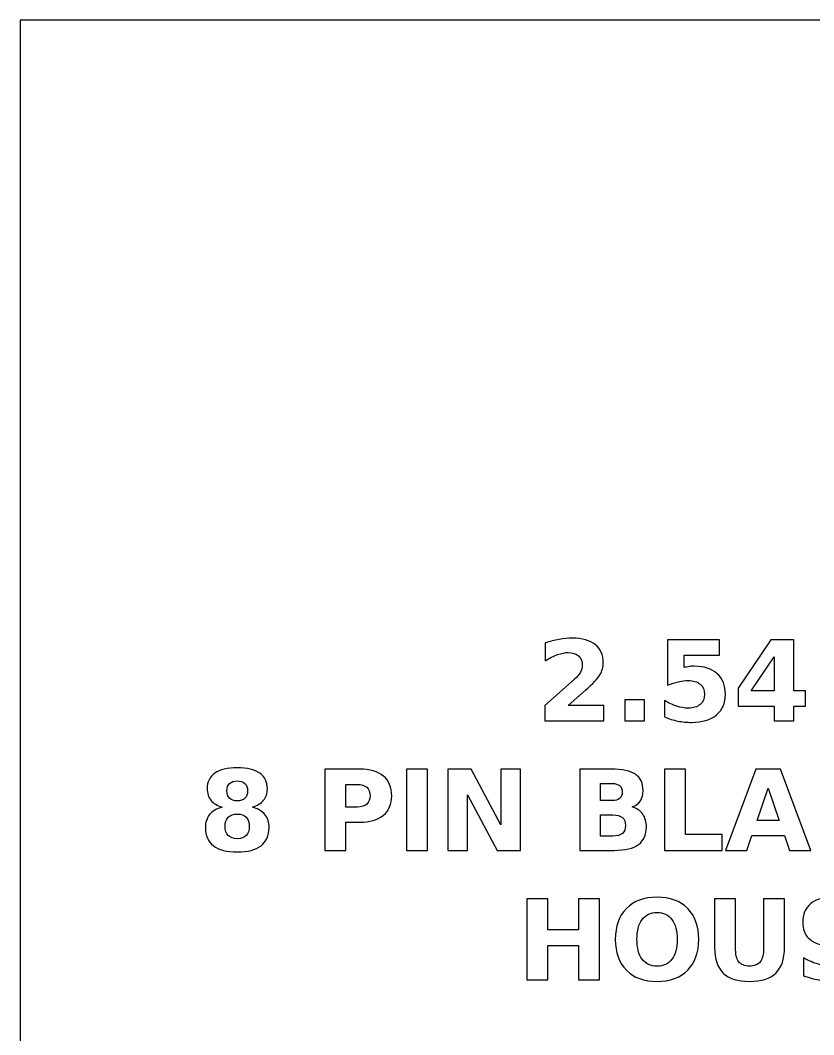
# Model space of a CAD drawing. Header units: centimetres. Extents: x -11.5 to -9.5, y -18.9 to -8.8.
# Drawn here: x -11.5 to -10.494, y -10.136 to -8.85 of the extents above; entities that cross this region are included whole.
import ezdxf

# ---------------------------------------------------------------- set-up
doc = ezdxf.new("R2010")
doc.units = ezdxf.units.CM
doc.header["$MEASUREMENT"] = 0
doc.layers.add('Layer 1', color=7, linetype='Continuous')

msp = doc.modelspace()

# ---------------------------------------------------------------- linework, layer by layer
at = {"layer": 'Layer 1', "color": 7}
msp.add_lwpolyline([(-11.5, -18.85), (-9.5, -18.85), (-9.5, -8.85), (-11.5, -8.85), (-11.5, -18.85)], close=True, dxfattribs=at)
at = {"layer": 'Layer 1', "color": 250}
for points, knots in [([(-10.80503, -9.71872), (-10.80503, -9.71872), (-10.75975, -9.71872), (-10.75975, -9.71872), (-10.75975, -9.71872), (-10.75975, -9.71872), (-10.75975, -9.73822), (-10.75975, -9.73822), (-10.75975, -9.73822), (-10.75975, -9.73822), (-10.83452, -9.73822), (-10.83452, -9.73822), (-10.83452, -9.73822), (-10.83452, -9.73822), (-10.83452, -9.71872), (-10.83452, -9.71872), (-10.83452, -9.71872), (-10.83452, -9.71872), (-10.79696, -9.68559), (-10.79696, -9.68559), (-10.79696, -9.68559), (-10.7936, -9.68255), (-10.79113, -9.67959), (-10.78953, -9.6767), (-10.78953, -9.6767), (-10.78791, -9.6738), (-10.78711, -9.67079), (-10.78711, -9.66766), (-10.78711, -9.66766), (-10.78711, -9.66284), (-10.78873, -9.65896), (-10.79197, -9.65602), (-10.79197, -9.65602), (-10.7952, -9.65308), (-10.7995, -9.65163), (-10.80489, -9.65163), (-10.80489, -9.65163), (-10.80902, -9.65163), (-10.81354, -9.65252), (-10.81846, -9.65428), (-10.81846, -9.65428), (-10.82337, -9.65605), (-10.82864, -9.65868), (-10.83424, -9.66216), (-10.83424, -9.66216), (-10.83424, -9.66216), (-10.83424, -9.63956), (-10.83424, -9.63956), (-10.83424, -9.63956), (-10.82826, -9.63759), (-10.82236, -9.63608), (-10.81653, -9.63505), (-10.81653, -9.63505), (-10.81069, -9.63401), (-10.80498, -9.63349), (-10.79936, -9.63349), (-10.79936, -9.63349), (-10.78706, -9.63349), (-10.77749, -9.6362), (-10.77067, -9.64163), (-10.77067, -9.64163), (-10.76385, -9.64704), (-10.76044, -9.65459), (-10.76044, -9.6643), (-10.76044, -9.6643), (-10.76044, -9.6699), (-10.76189, -9.67512), (-10.76479, -9.67997), (-10.76479, -9.67997), (-10.76768, -9.68481), (-10.77377, -9.6913), (-10.78304, -9.69944), (-10.78304, -9.69944), (-10.78304, -9.69944), (-10.80503, -9.71872), (-10.80503, -9.71872)], [0, 0, 0, 0, 0.0526316, 0.0526316, 0.0526316, 0.0526316, 0.1052632, 0.1052632, 0.1052632, 0.1052632, 0.1578947, 0.1578947, 0.1578947, 0.1578947, 0.2105263, 0.2105263, 0.2105263, 0.2105263, 0.2631579, 0.2631579, 0.2631579, 0.2631579, 0.3157895, 0.3157895, 0.3157895, 0.3157895, 0.3684211, 0.3684211, 0.3684211, 0.3684211, 0.4210526, 0.4210526, 0.4210526, 0.4210526, 0.4736842, 0.4736842, 0.4736842, 0.4736842, 0.5263158, 0.5263158, 0.5263158, 0.5263158, 0.5789474, 0.5789474, 0.5789474, 0.5789474, 0.6315789, 0.6315789, 0.6315789, 0.6315789, 0.6842105, 0.6842105, 0.6842105, 0.6842105, 0.7368421, 0.7368421, 0.7368421, 0.7368421, 0.7894737, 0.7894737, 0.7894737, 0.7894737, 0.8421053, 0.8421053, 0.8421053, 0.8421053, 0.8947368, 0.8947368, 0.8947368, 0.8947368, 0.9473684, 0.9473684, 0.9473684, 0.9473684, 1, 1, 1, 1]), ([(-10.67894, -9.63535), (-10.67894, -9.63535), (-10.613, -9.63535), (-10.613, -9.63535), (-10.613, -9.63535), (-10.613, -9.63535), (-10.613, -9.65485), (-10.613, -9.65485), (-10.613, -9.65485), (-10.613, -9.65485), (-10.6578, -9.65485), (-10.6578, -9.65485), (-10.6578, -9.65485), (-10.6578, -9.65485), (-10.6578, -9.67077), (-10.6578, -9.67077), (-10.6578, -9.67077), (-10.65578, -9.67023), (-10.65375, -9.66981), (-10.65171, -9.6695), (-10.65171, -9.6695), (-10.64966, -9.66919), (-10.64752, -9.66905), (-10.64533, -9.66905), (-10.64533, -9.66905), (-10.63278, -9.66905), (-10.62302, -9.67218), (-10.61603, -9.67846), (-10.61603, -9.67846), (-10.60905, -9.68472), (-10.60557, -9.69346), (-10.60557, -9.70466), (-10.60557, -9.70466), (-10.60557, -9.71578), (-10.60938, -9.72449), (-10.61697, -9.73079), (-10.61697, -9.73079), (-10.62457, -9.73707), (-10.63513, -9.74022), (-10.64863, -9.74022), (-10.64863, -9.74022), (-10.65446, -9.74022), (-10.66025, -9.73965), (-10.66596, -9.73853), (-10.66596, -9.73853), (-10.67168, -9.7374), (-10.67737, -9.7357), (-10.68301, -9.7334), (-10.68301, -9.7334), (-10.68301, -9.7334), (-10.68301, -9.71251), (-10.68301, -9.71251), (-10.68301, -9.71251), (-10.67741, -9.71574), (-10.6721, -9.71814), (-10.66707, -9.71973), (-10.66707, -9.71973), (-10.66203, -9.72136), (-10.65728, -9.72216), (-10.65284, -9.72216), (-10.65284, -9.72216), (-10.64639, -9.72216), (-10.64134, -9.72058), (-10.63764, -9.71743), (-10.63764, -9.71743), (-10.63395, -9.7143), (-10.63209, -9.71005), (-10.63209, -9.70466), (-10.63209, -9.70466), (-10.63209, -9.69925), (-10.63395, -9.69499), (-10.63764, -9.69187), (-10.63764, -9.69187), (-10.64134, -9.68874), (-10.64639, -9.68719), (-10.65284, -9.68719), (-10.65284, -9.68719), (-10.65665, -9.68719), (-10.66072, -9.68768), (-10.66502, -9.68867), (-10.66502, -9.68867), (-10.66935, -9.68965), (-10.67398, -9.69118), (-10.67894, -9.69325), (-10.67894, -9.69325), (-10.67894, -9.69325), (-10.67894, -9.63535), (-10.67894, -9.63535)], [0, 0, 0, 0, 0.0454545, 0.0454545, 0.0454545, 0.0454545, 0.0909091, 0.0909091, 0.0909091, 0.0909091, 0.1363636, 0.1363636, 0.1363636, 0.1363636, 0.1818182, 0.1818182, 0.1818182, 0.1818182, 0.2272727, 0.2272727, 0.2272727, 0.2272727, 0.2727273, 0.2727273, 0.2727273, 0.2727273, 0.3181818, 0.3181818, 0.3181818, 0.3181818, 0.3636364, 0.3636364, 0.3636364, 0.3636364, 0.4090909, 0.4090909, 0.4090909, 0.4090909, 0.4545455, 0.4545455, 0.4545455, 0.4545455, 0.5, 0.5, 0.5, 0.5, 0.5454545, 0.5454545, 0.5454545, 0.5454545, 0.5909091, 0.5909091, 0.5909091, 0.5909091, 0.6363636, 0.6363636, 0.6363636, 0.6363636, 0.6818182, 0.6818182, 0.6818182, 0.6818182, 0.7272727, 0.7272727, 0.7272727, 0.7272727, 0.7727273, 0.7727273, 0.7727273, 0.7727273, 0.8181818, 0.8181818, 0.8181818, 0.8181818, 0.8636364, 0.8636364, 0.8636364, 0.8636364, 0.9090909, 0.9090909, 0.9090909, 0.9090909, 0.9545455, 0.9545455, 0.9545455, 0.9545455, 1, 1, 1, 1]), ([(-10.54816, -9.63535), (-10.54816, -9.63535), (-10.51866, -9.63535), (-10.51866, -9.63535), (-10.51866, -9.63535), (-10.51866, -9.63535), (-10.51866, -9.70026), (-10.51866, -9.70026), (-10.51866, -9.70026), (-10.51866, -9.70026), (-10.50399, -9.70026), (-10.50399, -9.70026), (-10.50399, -9.70026), (-10.50399, -9.70026), (-10.50399, -9.71948), (-10.50399, -9.71948), (-10.50399, -9.71948), (-10.50399, -9.71948), (-10.51866, -9.71948), (-10.51866, -9.71948), (-10.51866, -9.71948), (-10.51866, -9.71948), (-10.51866, -9.73822), (-10.51866, -9.73822), (-10.51866, -9.73822), (-10.51866, -9.73822), (-10.54373, -9.73822), (-10.54373, -9.73822), (-10.54373, -9.73822), (-10.54373, -9.73822), (-10.54373, -9.71948), (-10.54373, -9.71948), (-10.54373, -9.71948), (-10.54373, -9.71948), (-10.58936, -9.71948), (-10.58936, -9.71948), (-10.58936, -9.71948), (-10.58936, -9.71948), (-10.58936, -9.69673), (-10.58936, -9.69673), (-10.58936, -9.69673), (-10.58936, -9.69673), (-10.54816, -9.63535), (-10.54816, -9.63535)], [0, 0, 0, 0, 0.0909091, 0.0909091, 0.0909091, 0.0909091, 0.1818182, 0.1818182, 0.1818182, 0.1818182, 0.2727273, 0.2727273, 0.2727273, 0.2727273, 0.3636364, 0.3636364, 0.3636364, 0.3636364, 0.4545455, 0.4545455, 0.4545455, 0.4545455, 0.5454545, 0.5454545, 0.5454545, 0.5454545, 0.6363636, 0.6363636, 0.6363636, 0.6363636, 0.7272727, 0.7272727, 0.7272727, 0.7272727, 0.8181818, 0.8181818, 0.8181818, 0.8181818, 0.9090909, 0.9090909, 0.9090909, 0.9090909, 1, 1, 1, 1]), ([(-10.54373, -9.6572), (-10.54373, -9.6572), (-10.57283, -9.70026), (-10.57283, -9.70026), (-10.57283, -9.70026), (-10.57283, -9.70026), (-10.54373, -9.70026), (-10.54373, -9.70026), (-10.54373, -9.70026), (-10.54373, -9.70026), (-10.54373, -9.6572), (-10.54373, -9.6572)], [0, 0, 0, 0, 0.3333333, 0.3333333, 0.3333333, 0.3333333, 0.6666667, 0.6666667, 0.6666667, 0.6666667, 1, 1, 1, 1]), ([(-10.73311, -9.71155), (-10.73311, -9.71155), (-10.70829, -9.71155), (-10.70829, -9.71155), (-10.70829, -9.71155), (-10.70829, -9.71155), (-10.70829, -9.73822), (-10.70829, -9.73822), (-10.70829, -9.73822), (-10.70829, -9.73822), (-10.73311, -9.73822), (-10.73311, -9.73822), (-10.73311, -9.73822), (-10.73311, -9.73822), (-10.73311, -9.71155), (-10.73311, -9.71155)], [0, 0, 0, 0, 0.25, 0.25, 0.25, 0.25, 0.5, 0.5, 0.5, 0.5, 0.75, 0.75, 0.75, 0.75, 1, 1, 1, 1]), ([(-11.24409, -9.8477), (-11.25032, -9.84581), (-11.25503, -9.84292), (-11.2582, -9.83902), (-11.2582, -9.83902), (-11.26138, -9.83511), (-11.26295, -9.83025), (-11.26295, -9.82441), (-11.26295, -9.82441), (-11.26295, -9.81573), (-11.25971, -9.8091), (-11.25324, -9.80456), (-11.25324, -9.80456), (-11.24677, -9.80002), (-11.23725, -9.79774), (-11.22471, -9.79774), (-11.22471, -9.79774), (-11.21227, -9.79774), (-11.20279, -9.8), (-11.19632, -9.80454), (-11.19632, -9.80454), (-11.18986, -9.80906), (-11.18661, -9.81569), (-11.18661, -9.82441), (-11.18661, -9.82441), (-11.18661, -9.83025), (-11.18821, -9.83511), (-11.19138, -9.83902), (-11.19138, -9.83902), (-11.19458, -9.84292), (-11.19931, -9.84581), (-11.20554, -9.8477), (-11.20554, -9.8477), (-11.19856, -9.84962), (-11.19329, -9.85275), (-11.18974, -9.8571), (-11.18974, -9.8571), (-11.18619, -9.86143), (-11.1844, -9.86691), (-11.1844, -9.87354), (-11.1844, -9.87354), (-11.1844, -9.88373), (-11.18779, -9.89144), (-11.19456, -9.89664), (-11.19456, -9.89664), (-11.20133, -9.90186), (-11.2114, -9.90447), (-11.22471, -9.90447), (-11.22471, -9.90447), (-11.23809, -9.90447), (-11.24818, -9.90186), (-11.255, -9.89664), (-11.255, -9.89664), (-11.26182, -9.89144), (-11.26523, -9.88373), (-11.26523, -9.87354), (-11.26523, -9.87354), (-11.26523, -9.86691), (-11.26344, -9.86143), (-11.25989, -9.8571), (-11.25989, -9.8571), (-11.25634, -9.85275), (-11.25107, -9.84962), (-11.24409, -9.8477)], [0, 0, 0, 0, 0.0625, 0.0625, 0.0625, 0.0625, 0.125, 0.125, 0.125, 0.125, 0.1875, 0.1875, 0.1875, 0.1875, 0.25, 0.25, 0.25, 0.25, 0.3125, 0.3125, 0.3125, 0.3125, 0.375, 0.375, 0.375, 0.375, 0.4375, 0.4375, 0.4375, 0.4375, 0.5, 0.5, 0.5, 0.5, 0.5625, 0.5625, 0.5625, 0.5625, 0.625, 0.625, 0.625, 0.625, 0.6875, 0.6875, 0.6875, 0.6875, 0.75, 0.75, 0.75, 0.75, 0.8125, 0.8125, 0.8125, 0.8125, 0.875, 0.875, 0.875, 0.875, 0.9375, 0.9375, 0.9375, 0.9375, 1, 1, 1, 1]), ([(-11.11356, -9.7996), (-11.11356, -9.7996), (-11.06954, -9.7996), (-11.06954, -9.7996), (-11.06954, -9.7996), (-11.05644, -9.7996), (-11.04639, -9.80252), (-11.03938, -9.80833), (-11.03938, -9.80833), (-11.03238, -9.81414), (-11.02887, -9.82241), (-11.02887, -9.83316), (-11.02887, -9.83316), (-11.02887, -9.84393), (-11.03238, -9.85223), (-11.03938, -9.85804), (-11.03938, -9.85804), (-11.04639, -9.86385), (-11.05644, -9.86677), (-11.06954, -9.86677), (-11.06954, -9.86677), (-11.06954, -9.86677), (-11.08703, -9.86677), (-11.08703, -9.86677), (-11.08703, -9.86677), (-11.08703, -9.86677), (-11.08703, -9.90247), (-11.08703, -9.90247), (-11.08703, -9.90247), (-11.08703, -9.90247), (-11.11356, -9.90247), (-11.11356, -9.90247), (-11.11356, -9.90247), (-11.11356, -9.90247), (-11.11356, -9.7996), (-11.11356, -9.7996)], [0, 0, 0, 0, 0.1111111, 0.1111111, 0.1111111, 0.1111111, 0.2222222, 0.2222222, 0.2222222, 0.2222222, 0.3333333, 0.3333333, 0.3333333, 0.3333333, 0.4444444, 0.4444444, 0.4444444, 0.4444444, 0.5555556, 0.5555556, 0.5555556, 0.5555556, 0.6666667, 0.6666667, 0.6666667, 0.6666667, 0.7777778, 0.7777778, 0.7777778, 0.7777778, 0.8888889, 0.8888889, 0.8888889, 0.8888889, 1, 1, 1, 1]), ([(-11.01015, -9.7996), (-11.01015, -9.7996), (-10.98362, -9.7996), (-10.98362, -9.7996), (-10.98362, -9.7996), (-10.98362, -9.7996), (-10.98362, -9.90247), (-10.98362, -9.90247), (-10.98362, -9.90247), (-10.98362, -9.90247), (-11.01015, -9.90247), (-11.01015, -9.90247), (-11.01015, -9.90247), (-11.01015, -9.90247), (-11.01015, -9.7996), (-11.01015, -9.7996)], [0, 0, 0, 0, 0.25, 0.25, 0.25, 0.25, 0.5, 0.5, 0.5, 0.5, 0.75, 0.75, 0.75, 0.75, 1, 1, 1, 1]), ([(-10.95766, -9.7996), (-10.95766, -9.7996), (-10.92803, -9.7996), (-10.92803, -9.7996), (-10.92803, -9.7996), (-10.92803, -9.7996), (-10.89061, -9.87016), (-10.89061, -9.87016), (-10.89061, -9.87016), (-10.89061, -9.87016), (-10.89061, -9.7996), (-10.89061, -9.7996), (-10.89061, -9.7996), (-10.89061, -9.7996), (-10.86547, -9.7996), (-10.86547, -9.7996), (-10.86547, -9.7996), (-10.86547, -9.7996), (-10.86547, -9.90247), (-10.86547, -9.90247), (-10.86547, -9.90247), (-10.86547, -9.90247), (-10.8951, -9.90247), (-10.8951, -9.90247), (-10.8951, -9.90247), (-10.8951, -9.90247), (-10.93252, -9.83191), (-10.93252, -9.83191), (-10.93252, -9.83191), (-10.93252, -9.83191), (-10.93252, -9.90247), (-10.93252, -9.90247), (-10.93252, -9.90247), (-10.93252, -9.90247), (-10.95766, -9.90247), (-10.95766, -9.90247), (-10.95766, -9.90247), (-10.95766, -9.90247), (-10.95766, -9.7996), (-10.95766, -9.7996)], [0, 0, 0, 0, 0.1, 0.1, 0.1, 0.1, 0.2, 0.2, 0.2, 0.2, 0.3, 0.3, 0.3, 0.3, 0.4, 0.4, 0.4, 0.4, 0.5, 0.5, 0.5, 0.5, 0.6, 0.6, 0.6, 0.6, 0.7, 0.7, 0.7, 0.7, 0.8, 0.8, 0.8, 0.8, 0.9, 0.9, 0.9, 0.9, 1, 1, 1, 1]), ([(-10.72367, -9.84741), (-10.71798, -9.84906), (-10.71356, -9.85212), (-10.71043, -9.85659), (-10.71043, -9.85659), (-10.7073, -9.86103), (-10.70575, -9.86651), (-10.70575, -9.87298), (-10.70575, -9.87298), (-10.70575, -9.8829), (-10.70912, -9.89029), (-10.71582, -9.89516), (-10.71582, -9.89516), (-10.72252, -9.90002), (-10.73273, -9.90247), (-10.74642, -9.90247), (-10.74642, -9.90247), (-10.74642, -9.90247), (-10.79044, -9.90247), (-10.79044, -9.90247), (-10.79044, -9.90247), (-10.79044, -9.90247), (-10.79044, -9.7996), (-10.79044, -9.7996), (-10.79044, -9.7996), (-10.79044, -9.7996), (-10.75062, -9.7996), (-10.75062, -9.7996), (-10.75062, -9.7996), (-10.73633, -9.7996), (-10.72598, -9.80176), (-10.71958, -9.80607), (-10.71958, -9.80607), (-10.71316, -9.8104), (-10.70996, -9.81731), (-10.70996, -9.82681), (-10.70996, -9.82681), (-10.70996, -9.83182), (-10.71114, -9.83608), (-10.71347, -9.83961), (-10.71347, -9.83961), (-10.71582, -9.84311), (-10.7192, -9.84572), (-10.72367, -9.84741)], [0, 0, 0, 0, 0.0909091, 0.0909091, 0.0909091, 0.0909091, 0.1818182, 0.1818182, 0.1818182, 0.1818182, 0.2727273, 0.2727273, 0.2727273, 0.2727273, 0.3636364, 0.3636364, 0.3636364, 0.3636364, 0.4545455, 0.4545455, 0.4545455, 0.4545455, 0.5454545, 0.5454545, 0.5454545, 0.5454545, 0.6363636, 0.6363636, 0.6363636, 0.6363636, 0.7272727, 0.7272727, 0.7272727, 0.7272727, 0.8181818, 0.8181818, 0.8181818, 0.8181818, 0.9090909, 0.9090909, 0.9090909, 0.9090909, 1, 1, 1, 1]), ([(-10.68289, -9.7996), (-10.68289, -9.7996), (-10.65636, -9.7996), (-10.65636, -9.7996), (-10.65636, -9.7996), (-10.65636, -9.7996), (-10.65636, -9.88241), (-10.65636, -9.88241), (-10.65636, -9.88241), (-10.65636, -9.88241), (-10.6098, -9.88241), (-10.6098, -9.88241), (-10.6098, -9.88241), (-10.6098, -9.88241), (-10.6098, -9.90247), (-10.6098, -9.90247), (-10.6098, -9.90247), (-10.6098, -9.90247), (-10.68289, -9.90247), (-10.68289, -9.90247), (-10.68289, -9.90247), (-10.68289, -9.90247), (-10.68289, -9.7996), (-10.68289, -9.7996)], [0, 0, 0, 0, 0.1666667, 0.1666667, 0.1666667, 0.1666667, 0.3333333, 0.3333333, 0.3333333, 0.3333333, 0.5, 0.5, 0.5, 0.5, 0.6666667, 0.6666667, 0.6666667, 0.6666667, 0.8333333, 0.8333333, 0.8333333, 0.8333333, 1, 1, 1, 1]), ([(-10.53056, -9.88375), (-10.53056, -9.88375), (-10.57205, -9.88375), (-10.57205, -9.88375), (-10.57205, -9.88375), (-10.57205, -9.88375), (-10.57859, -9.90247), (-10.57859, -9.90247), (-10.57859, -9.90247), (-10.57859, -9.90247), (-10.60526, -9.90247), (-10.60526, -9.90247), (-10.60526, -9.90247), (-10.60526, -9.90247), (-10.56716, -9.7996), (-10.56716, -9.7996), (-10.56716, -9.7996), (-10.56716, -9.7996), (-10.53553, -9.7996), (-10.53553, -9.7996), (-10.53553, -9.7996), (-10.53553, -9.7996), (-10.49743, -9.90247), (-10.49743, -9.90247), (-10.49743, -9.90247), (-10.49743, -9.90247), (-10.5241, -9.90247), (-10.5241, -9.90247), (-10.5241, -9.90247), (-10.5241, -9.90247), (-10.53056, -9.88375), (-10.53056, -9.88375)], [0, 0, 0, 0, 0.125, 0.125, 0.125, 0.125, 0.25, 0.25, 0.25, 0.25, 0.375, 0.375, 0.375, 0.375, 0.5, 0.5, 0.5, 0.5, 0.625, 0.625, 0.625, 0.625, 0.75, 0.75, 0.75, 0.75, 0.875, 0.875, 0.875, 0.875, 1, 1, 1, 1]), ([(-11.23788, -9.82709), (-11.23788, -9.83119), (-11.23675, -9.83434), (-11.23447, -9.83652), (-11.23447, -9.83652), (-11.23219, -9.83874), (-11.22894, -9.83984), (-11.22471, -9.83984), (-11.22471, -9.83984), (-11.22057, -9.83984), (-11.21737, -9.83874), (-11.21514, -9.83652), (-11.21514, -9.83652), (-11.21288, -9.83434), (-11.21175, -9.83119), (-11.21175, -9.82709), (-11.21175, -9.82709), (-11.21175, -9.823), (-11.21288, -9.81987), (-11.21514, -9.81769), (-11.21514, -9.81769), (-11.21737, -9.8155), (-11.22057, -9.81442), (-11.22471, -9.81442), (-11.22471, -9.81442), (-11.22894, -9.81442), (-11.23219, -9.81552), (-11.23447, -9.81773), (-11.23447, -9.81773), (-11.23675, -9.81992), (-11.23788, -9.82305), (-11.23788, -9.82709)], [0, 0, 0, 0, 0.125, 0.125, 0.125, 0.125, 0.25, 0.25, 0.25, 0.25, 0.375, 0.375, 0.375, 0.375, 0.5, 0.5, 0.5, 0.5, 0.625, 0.625, 0.625, 0.625, 0.75, 0.75, 0.75, 0.75, 0.875, 0.875, 0.875, 0.875, 1, 1, 1, 1]), ([(-11.08703, -9.81882), (-11.08703, -9.81882), (-11.08703, -9.84755), (-11.08703, -9.84755), (-11.08703, -9.84755), (-11.08703, -9.84755), (-11.07236, -9.84755), (-11.07236, -9.84755), (-11.07236, -9.84755), (-11.06721, -9.84755), (-11.06323, -9.84631), (-11.06043, -9.84379), (-11.06043, -9.84379), (-11.05763, -9.8413), (-11.05622, -9.83775), (-11.05622, -9.83316), (-11.05622, -9.83316), (-11.05622, -9.82855), (-11.05763, -9.82502), (-11.06043, -9.82253), (-11.06043, -9.82253), (-11.06323, -9.82006), (-11.06721, -9.81882), (-11.07236, -9.81882), (-11.07236, -9.81882), (-11.07236, -9.81882), (-11.08703, -9.81882), (-11.08703, -9.81882)], [0, 0, 0, 0, 0.1428571, 0.1428571, 0.1428571, 0.1428571, 0.2857143, 0.2857143, 0.2857143, 0.2857143, 0.4285714, 0.4285714, 0.4285714, 0.4285714, 0.5714286, 0.5714286, 0.5714286, 0.5714286, 0.7142857, 0.7142857, 0.7142857, 0.7142857, 0.8571429, 0.8571429, 0.8571429, 0.8571429, 1, 1, 1, 1]), ([(-10.74924, -9.83942), (-10.74505, -9.83942), (-10.74188, -9.8385), (-10.73974, -9.83667), (-10.73974, -9.83667), (-10.73757, -9.83483), (-10.73649, -9.83213), (-10.73649, -9.82853), (-10.73649, -9.82853), (-10.73649, -9.825), (-10.73757, -9.82232), (-10.73974, -9.82046), (-10.73974, -9.82046), (-10.74188, -9.8186), (-10.74505, -9.81766), (-10.74924, -9.81766), (-10.74924, -9.81766), (-10.74924, -9.81766), (-10.76391, -9.81766), (-10.76391, -9.81766), (-10.76391, -9.81766), (-10.76391, -9.81766), (-10.76391, -9.83942), (-10.76391, -9.83942), (-10.76391, -9.83942), (-10.76391, -9.83942), (-10.74924, -9.83942), (-10.74924, -9.83942)], [0, 0, 0, 0, 0.1428571, 0.1428571, 0.1428571, 0.1428571, 0.2857143, 0.2857143, 0.2857143, 0.2857143, 0.4285714, 0.4285714, 0.4285714, 0.4285714, 0.5714286, 0.5714286, 0.5714286, 0.5714286, 0.7142857, 0.7142857, 0.7142857, 0.7142857, 0.8571429, 0.8571429, 0.8571429, 0.8571429, 1, 1, 1, 1]), ([(-10.56544, -9.86465), (-10.56544, -9.86465), (-10.53724, -9.86465), (-10.53724, -9.86465), (-10.53724, -9.86465), (-10.53724, -9.86465), (-10.55131, -9.82373), (-10.55131, -9.82373), (-10.55131, -9.82373), (-10.55131, -9.82373), (-10.56544, -9.86465), (-10.56544, -9.86465)], [0, 0, 0, 0, 0.3333333, 0.3333333, 0.3333333, 0.3333333, 0.6666667, 0.6666667, 0.6666667, 0.6666667, 1, 1, 1, 1]), ([(-11.22471, -9.85644), (-11.22967, -9.85644), (-11.23351, -9.85781), (-11.23616, -9.86051), (-11.23616, -9.86051), (-11.23882, -9.86322), (-11.24016, -9.8671), (-11.24016, -9.87215), (-11.24016, -9.87215), (-11.24016, -9.87721), (-11.23882, -9.88107), (-11.23616, -9.88377), (-11.23616, -9.88377), (-11.23351, -9.88645), (-11.22967, -9.88779), (-11.22471, -9.88779), (-11.22471, -9.88779), (-11.21979, -9.88779), (-11.21603, -9.88645), (-11.2134, -9.88377), (-11.2134, -9.88377), (-11.21079, -9.88107), (-11.20947, -9.87721), (-11.20947, -9.87215), (-11.20947, -9.87215), (-11.20947, -9.86705), (-11.21079, -9.86317), (-11.2134, -9.86047), (-11.2134, -9.86047), (-11.21603, -9.85779), (-11.21979, -9.85644), (-11.22471, -9.85644)], [0, 0, 0, 0, 0.125, 0.125, 0.125, 0.125, 0.25, 0.25, 0.25, 0.25, 0.375, 0.375, 0.375, 0.375, 0.5, 0.5, 0.5, 0.5, 0.625, 0.625, 0.625, 0.625, 0.75, 0.75, 0.75, 0.75, 0.875, 0.875, 0.875, 0.875, 1, 1, 1, 1]), ([(-10.74834, -9.88441), (-10.743, -9.88441), (-10.73901, -9.88328), (-10.7363, -9.88104), (-10.7363, -9.88104), (-10.73362, -9.87879), (-10.73228, -9.87538), (-10.73228, -9.87084), (-10.73228, -9.87084), (-10.73228, -9.86639), (-10.73362, -9.86305), (-10.73628, -9.86082), (-10.73628, -9.86082), (-10.73894, -9.85858), (-10.74296, -9.85748), (-10.74834, -9.85748), (-10.74834, -9.85748), (-10.74834, -9.85748), (-10.76391, -9.85748), (-10.76391, -9.85748), (-10.76391, -9.85748), (-10.76391, -9.85748), (-10.76391, -9.88441), (-10.76391, -9.88441), (-10.76391, -9.88441), (-10.76391, -9.88441), (-10.74834, -9.88441), (-10.74834, -9.88441)], [0, 0, 0, 0, 0.1428571, 0.1428571, 0.1428571, 0.1428571, 0.2857143, 0.2857143, 0.2857143, 0.2857143, 0.4285714, 0.4285714, 0.4285714, 0.4285714, 0.5714286, 0.5714286, 0.5714286, 0.5714286, 0.7142857, 0.7142857, 0.7142857, 0.7142857, 0.8571429, 0.8571429, 0.8571429, 0.8571429, 1, 1, 1, 1]), ([(-10.85738, -9.96385), (-10.85738, -9.96385), (-10.83085, -9.96385), (-10.83085, -9.96385), (-10.83085, -9.96385), (-10.83085, -9.96385), (-10.83085, -10.00306), (-10.83085, -10.00306), (-10.83085, -10.00306), (-10.83085, -10.00306), (-10.79172, -10.00306), (-10.79172, -10.00306), (-10.79172, -10.00306), (-10.79172, -10.00306), (-10.79172, -9.96385), (-10.79172, -9.96385), (-10.79172, -9.96385), (-10.79172, -9.96385), (-10.76519, -9.96385), (-10.76519, -9.96385), (-10.76519, -9.96385), (-10.76519, -9.96385), (-10.76519, -10.06672), (-10.76519, -10.06672), (-10.76519, -10.06672), (-10.76519, -10.06672), (-10.79172, -10.06672), (-10.79172, -10.06672), (-10.79172, -10.06672), (-10.79172, -10.06672), (-10.79172, -10.02312), (-10.79172, -10.02312), (-10.79172, -10.02312), (-10.79172, -10.02312), (-10.83085, -10.02312), (-10.83085, -10.02312), (-10.83085, -10.02312), (-10.83085, -10.02312), (-10.83085, -10.06672), (-10.83085, -10.06672), (-10.83085, -10.06672), (-10.83085, -10.06672), (-10.85738, -10.06672), (-10.85738, -10.06672), (-10.85738, -10.06672), (-10.85738, -10.06672), (-10.85738, -9.96385), (-10.85738, -9.96385)], [0, 0, 0, 0, 0.0833333, 0.0833333, 0.0833333, 0.0833333, 0.1666667, 0.1666667, 0.1666667, 0.1666667, 0.25, 0.25, 0.25, 0.25, 0.3333333, 0.3333333, 0.3333333, 0.3333333, 0.4166667, 0.4166667, 0.4166667, 0.4166667, 0.5, 0.5, 0.5, 0.5, 0.5833333, 0.5833333, 0.5833333, 0.5833333, 0.6666667, 0.6666667, 0.6666667, 0.6666667, 0.75, 0.75, 0.75, 0.75, 0.8333333, 0.8333333, 0.8333333, 0.8333333, 0.9166667, 0.9166667, 0.9166667, 0.9166667, 1, 1, 1, 1]), ([(-10.6923, -9.96199), (-10.67577, -9.96199), (-10.66281, -9.96672), (-10.65345, -9.9762), (-10.65345, -9.9762), (-10.64407, -9.98565), (-10.63939, -9.9987), (-10.63939, -10.01538), (-10.63939, -10.01538), (-10.63939, -10.03201), (-10.64407, -10.04506), (-10.65345, -10.05451), (-10.65345, -10.05451), (-10.66281, -10.06399), (-10.67577, -10.06872), (-10.6923, -10.06872), (-10.6923, -10.06872), (-10.70879, -10.06872), (-10.72172, -10.06399), (-10.73113, -10.05451), (-10.73113, -10.05451), (-10.74051, -10.04506), (-10.74522, -10.03201), (-10.74522, -10.01538), (-10.74522, -10.01538), (-10.74522, -9.9987), (-10.74051, -9.98565), (-10.73113, -9.9762), (-10.73113, -9.9762), (-10.72172, -9.96672), (-10.70879, -9.96199), (-10.6923, -9.96199)], [0, 0, 0, 0, 0.125, 0.125, 0.125, 0.125, 0.25, 0.25, 0.25, 0.25, 0.375, 0.375, 0.375, 0.375, 0.5, 0.5, 0.5, 0.5, 0.625, 0.625, 0.625, 0.625, 0.75, 0.75, 0.75, 0.75, 0.875, 0.875, 0.875, 0.875, 1, 1, 1, 1]), ([(-10.61932, -9.96385), (-10.61932, -9.96385), (-10.59279, -9.96385), (-10.59279, -9.96385), (-10.59279, -9.96385), (-10.59279, -9.96385), (-10.59279, -10.02552), (-10.59279, -10.02552), (-10.59279, -10.02552), (-10.59279, -10.03401), (-10.59141, -10.0401), (-10.58863, -10.04374), (-10.58863, -10.04374), (-10.58585, -10.04739), (-10.58132, -10.04922), (-10.57501, -10.04922), (-10.57501, -10.04922), (-10.56866, -10.04922), (-10.5641, -10.04739), (-10.56133, -10.04374), (-10.56133, -10.04374), (-10.55855, -10.0401), (-10.55716, -10.03401), (-10.55716, -10.02552), (-10.55716, -10.02552), (-10.55716, -10.02552), (-10.55716, -9.96385), (-10.55716, -9.96385), (-10.55716, -9.96385), (-10.55716, -9.96385), (-10.53063, -9.96385), (-10.53063, -9.96385), (-10.53063, -9.96385), (-10.53063, -9.96385), (-10.53063, -10.02552), (-10.53063, -10.02552), (-10.53063, -10.02552), (-10.53063, -10.04007), (-10.53428, -10.05092), (-10.54159, -10.05804), (-10.54159, -10.05804), (-10.54888, -10.06517), (-10.56003, -10.06872), (-10.57501, -10.06872), (-10.57501, -10.06872), (-10.58995, -10.06872), (-10.60107, -10.06517), (-10.60836, -10.05804), (-10.60836, -10.05804), (-10.61568, -10.05092), (-10.61932, -10.04007), (-10.61932, -10.02552), (-10.61932, -10.02552), (-10.61932, -10.02552), (-10.61932, -9.96385), (-10.61932, -9.96385)], [0, 0, 0, 0, 0.0714286, 0.0714286, 0.0714286, 0.0714286, 0.1428571, 0.1428571, 0.1428571, 0.1428571, 0.2142857, 0.2142857, 0.2142857, 0.2142857, 0.2857143, 0.2857143, 0.2857143, 0.2857143, 0.3571429, 0.3571429, 0.3571429, 0.3571429, 0.4285714, 0.4285714, 0.4285714, 0.4285714, 0.5, 0.5, 0.5, 0.5, 0.5714286, 0.5714286, 0.5714286, 0.5714286, 0.6428571, 0.6428571, 0.6428571, 0.6428571, 0.7142857, 0.7142857, 0.7142857, 0.7142857, 0.7857143, 0.7857143, 0.7857143, 0.7857143, 0.8571429, 0.8571429, 0.8571429, 0.8571429, 0.9285714, 0.9285714, 0.9285714, 0.9285714, 1, 1, 1, 1]), ([(-10.43315, -9.9671), (-10.43315, -9.9671), (-10.43315, -9.98885), (-10.43315, -9.98885), (-10.43315, -9.98885), (-10.4388, -9.98633), (-10.44432, -9.98443), (-10.44968, -9.98314), (-10.44968, -9.98314), (-10.45507, -9.98184), (-10.46015, -9.98121), (-10.46492, -9.98121), (-10.46492, -9.98121), (-10.47125, -9.98121), (-10.47595, -9.98208), (-10.47899, -9.98382), (-10.47899, -9.98382), (-10.48202, -9.98558), (-10.48353, -9.98829), (-10.48353, -9.99196), (-10.48353, -9.99196), (-10.48353, -9.99471), (-10.48252, -9.99687), (-10.48047, -9.9984), (-10.48047, -9.9984), (-10.47842, -9.99993), (-10.47471, -10.00127), (-10.46932, -10.00237), (-10.46932, -10.00237), (-10.46932, -10.00237), (-10.45803, -10.00463), (-10.45803, -10.00463), (-10.45803, -10.00463), (-10.44658, -10.00694), (-10.43847, -10.01042), (-10.43365, -10.01512), (-10.43365, -10.01512), (-10.42882, -10.0198), (-10.4264, -10.02646), (-10.4264, -10.03509), (-10.4264, -10.03509), (-10.4264, -10.04645), (-10.42976, -10.05489), (-10.43649, -10.06042), (-10.43649, -10.06042), (-10.44322, -10.06594), (-10.45349, -10.06872), (-10.46732, -10.06872), (-10.46732, -10.06872), (-10.47386, -10.06872), (-10.4804, -10.06811), (-10.48696, -10.06686), (-10.48696, -10.06686), (-10.49352, -10.06561), (-10.50011, -10.06378), (-10.50667, -10.06136), (-10.50667, -10.06136), (-10.50667, -10.06136), (-10.50667, -10.03897), (-10.50667, -10.03897), (-10.50667, -10.03897), (-10.50011, -10.04245), (-10.49376, -10.04508), (-10.48762, -10.04685), (-10.48762, -10.04685), (-10.48148, -10.04861), (-10.47558, -10.0495), (-10.46989, -10.0495), (-10.46989, -10.0495), (-10.4641, -10.0495), (-10.45966, -10.04854), (-10.45658, -10.04661), (-10.45658, -10.04661), (-10.45349, -10.04468), (-10.45197, -10.04193), (-10.45197, -10.03833), (-10.45197, -10.03833), (-10.45197, -10.03513), (-10.453, -10.03264), (-10.45509, -10.0309), (-10.45509, -10.0309), (-10.45719, -10.02916), (-10.46135, -10.02759), (-10.46761, -10.02622), (-10.46761, -10.02622), (-10.46761, -10.02622), (-10.47788, -10.02394), (-10.47788, -10.02394), (-10.47788, -10.02394), (-10.48816, -10.02173), (-10.49569, -10.01823), (-10.50044, -10.0134), (-10.50044, -10.0134), (-10.50519, -10.00858), (-10.50756, -10.00207), (-10.50756, -9.99391), (-10.50756, -9.99391), (-10.50756, -9.98365), (-10.50425, -9.97577), (-10.49764, -9.97027), (-10.49764, -9.97027), (-10.49103, -9.96474), (-10.48153, -9.96199), (-10.46911, -9.96199), (-10.46911, -9.96199), (-10.46347, -9.96199), (-10.45766, -9.96242), (-10.45168, -9.96326), (-10.45168, -9.96326), (-10.44571, -9.96411), (-10.43953, -9.96538), (-10.43315, -9.9671)], [0, 0, 0, 0, 0.0357143, 0.0357143, 0.0357143, 0.0357143, 0.0714286, 0.0714286, 0.0714286, 0.0714286, 0.1071429, 0.1071429, 0.1071429, 0.1071429, 0.1428571, 0.1428571, 0.1428571, 0.1428571, 0.1785714, 0.1785714, 0.1785714, 0.1785714, 0.2142857, 0.2142857, 0.2142857, 0.2142857, 0.25, 0.25, 0.25, 0.25, 0.2857143, 0.2857143, 0.2857143, 0.2857143, 0.3214286, 0.3214286, 0.3214286, 0.3214286, 0.3571429, 0.3571429, 0.3571429, 0.3571429, 0.3928571, 0.3928571, 0.3928571, 0.3928571, 0.4285714, 0.4285714, 0.4285714, 0.4285714, 0.4642857, 0.4642857, 0.4642857, 0.4642857, 0.5, 0.5, 0.5, 0.5, 0.5357143, 0.5357143, 0.5357143, 0.5357143, 0.5714286, 0.5714286, 0.5714286, 0.5714286, 0.6071429, 0.6071429, 0.6071429, 0.6071429, 0.6428571, 0.6428571, 0.6428571, 0.6428571, 0.6785714, 0.6785714, 0.6785714, 0.6785714, 0.7142857, 0.7142857, 0.7142857, 0.7142857, 0.75, 0.75, 0.75, 0.75, 0.7857143, 0.7857143, 0.7857143, 0.7857143, 0.8214286, 0.8214286, 0.8214286, 0.8214286, 0.8571429, 0.8571429, 0.8571429, 0.8571429, 0.8928571, 0.8928571, 0.8928571, 0.8928571, 0.9285714, 0.9285714, 0.9285714, 0.9285714, 0.9642857, 0.9642857, 0.9642857, 0.9642857, 1, 1, 1, 1]), ([(-10.6923, -9.98121), (-10.70039, -9.98121), (-10.70665, -9.98419), (-10.71112, -9.99017), (-10.71112, -9.99017), (-10.71556, -9.99614), (-10.7178, -10.00454), (-10.7178, -10.01538), (-10.7178, -10.01538), (-10.7178, -10.0262), (-10.71556, -10.03457), (-10.71112, -10.04054), (-10.71112, -10.04054), (-10.70665, -10.04652), (-10.70039, -10.0495), (-10.6923, -10.0495), (-10.6923, -10.0495), (-10.68416, -10.0495), (-10.67789, -10.04652), (-10.67342, -10.04054), (-10.67342, -10.04054), (-10.66897, -10.03457), (-10.66674, -10.0262), (-10.66674, -10.01538), (-10.66674, -10.01538), (-10.66674, -10.00454), (-10.66897, -9.99614), (-10.67342, -9.99017), (-10.67342, -9.99017), (-10.67789, -9.98419), (-10.68416, -9.98121), (-10.6923, -9.98121)], [0, 0, 0, 0, 0.125, 0.125, 0.125, 0.125, 0.25, 0.25, 0.25, 0.25, 0.375, 0.375, 0.375, 0.375, 0.5, 0.5, 0.5, 0.5, 0.625, 0.625, 0.625, 0.625, 0.75, 0.75, 0.75, 0.75, 0.875, 0.875, 0.875, 0.875, 1, 1, 1, 1])]:
    msp.add_open_spline(points, degree=3, knots=knots, dxfattribs=at)

doc.saveas('drawing.dxf')
